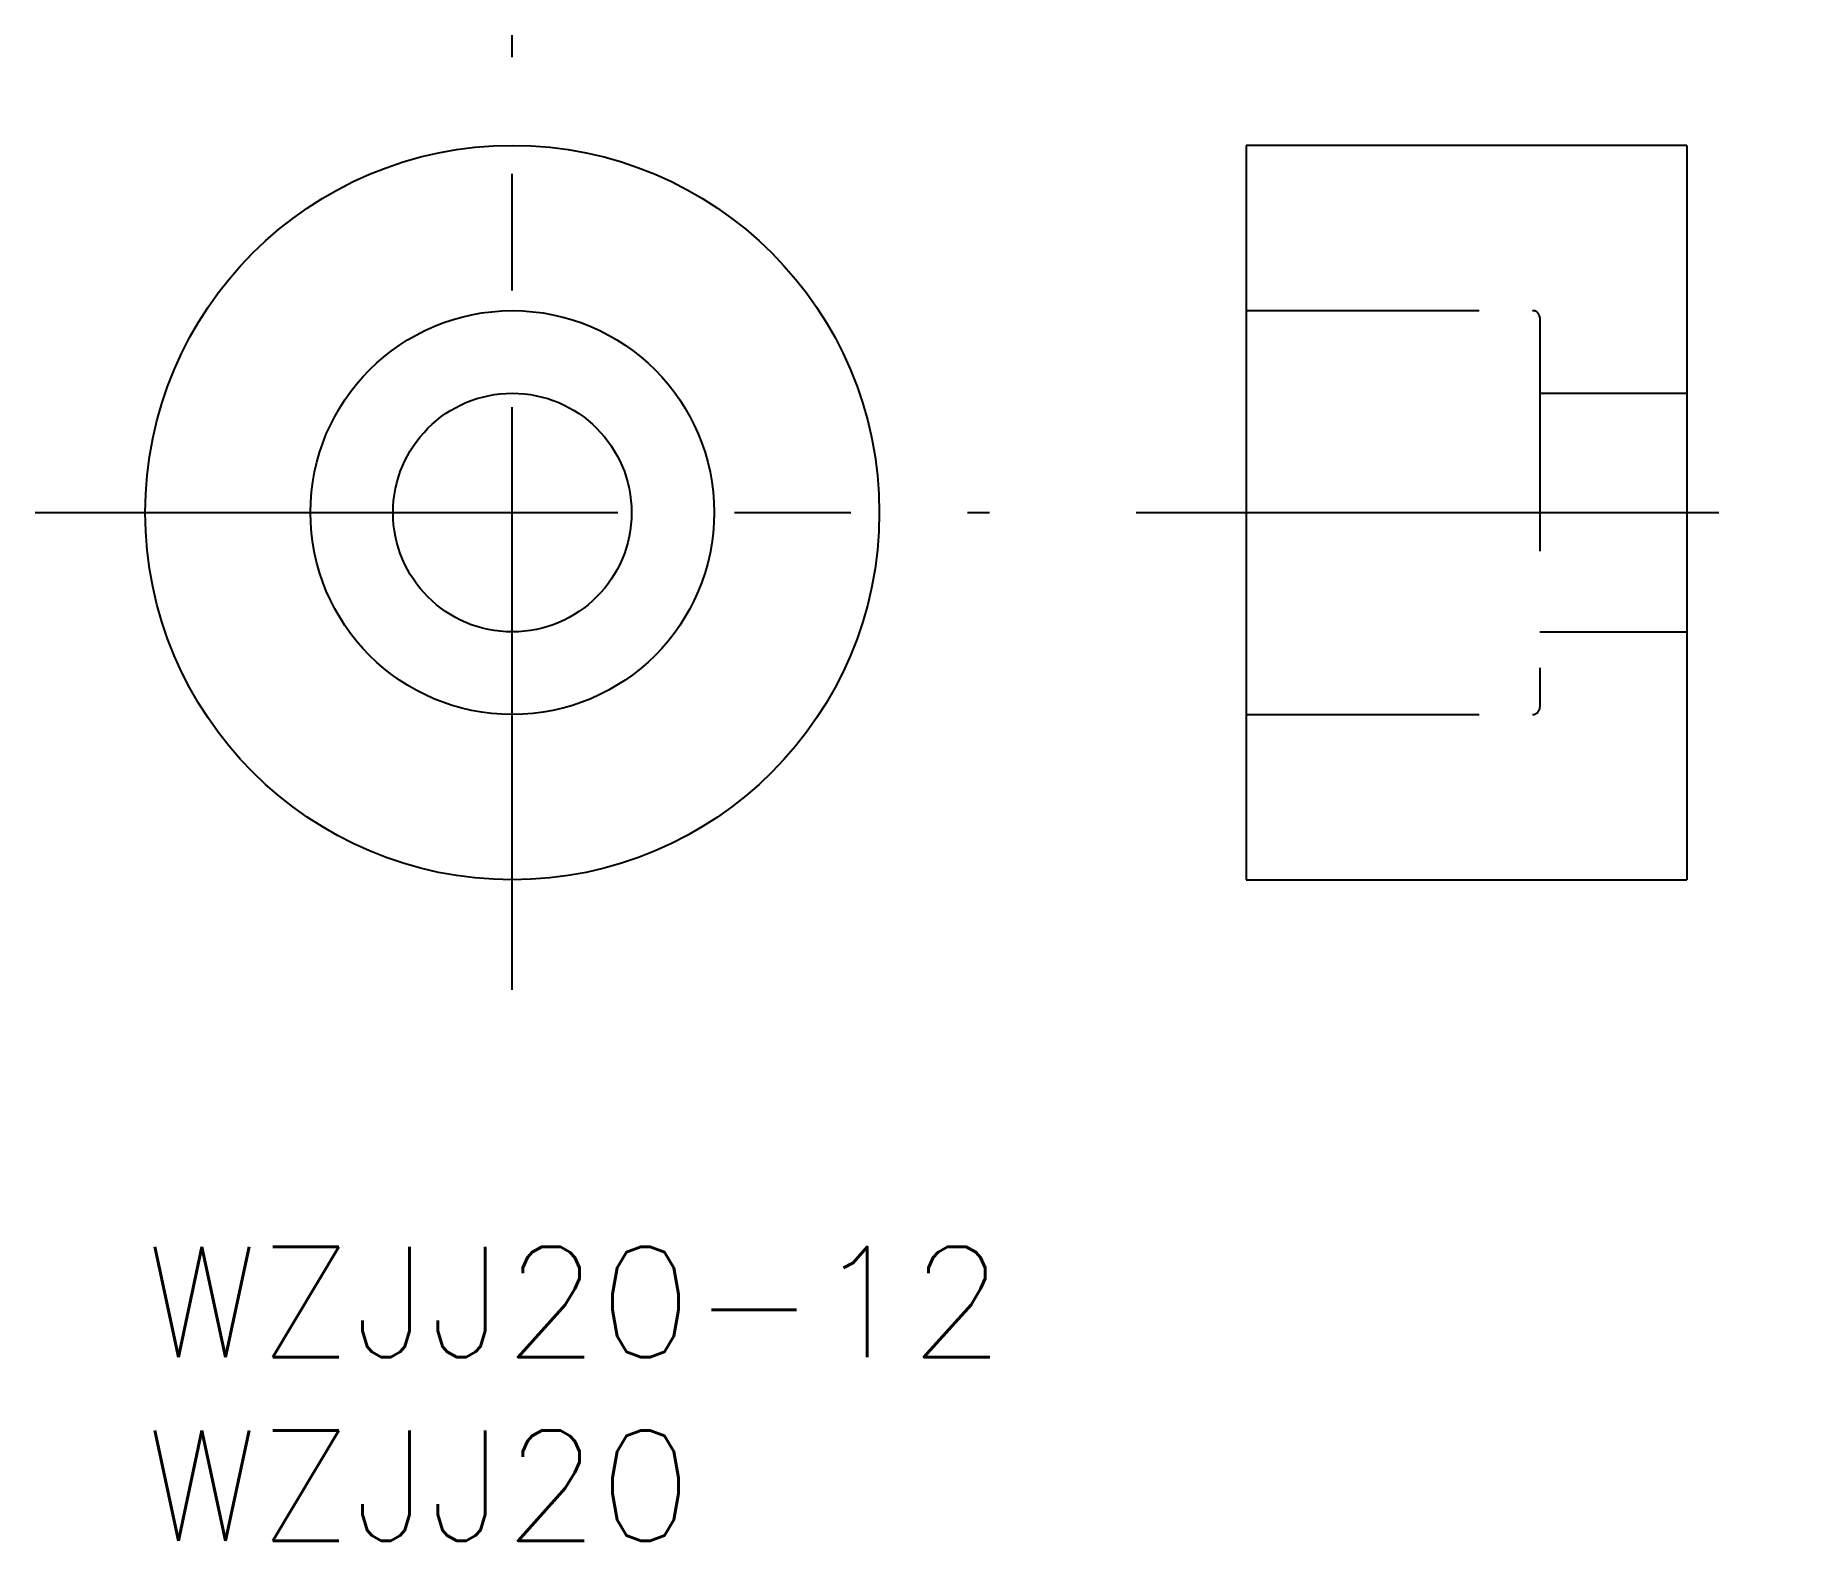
# Model space of a CAD drawing. Extents: x -3 to 45, y -8 to 33.
import ezdxf

# ---------------------------------------------------------------- set-up
doc = ezdxf.new("R2010")
doc.units = 0
doc.header["$LTSCALE"] = 0.5
doc.linetypes.add('CENTER', pattern=[50.8, 31.75, -6.35, 6.35, -6.35])
doc.linetypes.add('DASHED', pattern=[19.05, 12.7, -6.35])
for name, color, linetype in [('MSM_CENTER', 1, 'CENTER'), ('MSM_CONTINUOUS', 7, 'CONTINUOUS'), ('MSM_DASHED', 4, 'DASHED'), ('MSM_PART_NUMBER', 7, 'CONTINUOUS')]:
    doc.layers.add(name, color=color, linetype=linetype)
doc.styles.get("Standard").update_dxf_attribs({"font": 'txt.shx', "height": 1, "bigfont": 'bigfont.shx'})

# ---------------------------------------------------------------- blocks, each defined once
blk = doc.blocks.new('*U3')
at = {"layer": 'MSM_PART_NUMBER'}
blk.add_text('WZJJ20-12', height=3, dxfattribs=at).set_placement((0, -3))
blk = doc.blocks.new('*U4')
at = {"layer": 'MSM_PART_NUMBER'}
blk.add_text('WZJJ20', height=3, dxfattribs=at).set_placement((0, -8))

msp = doc.modelspace()

# ---------------------------------------------------------------- linework, layer by layer
at = {"layer": 'MSM_CENTER'}
for p, q in [((10, 7), (10, 33)), ((-3, 20), (23, 20)), ((27, 20), (45, 20))]:
    msp.add_line(p, q, dxfattribs=at)
at = {"layer": 'MSM_CONTINUOUS'}
for p, q in [((42, 30), (30, 30)), ((30, 30), (30, 10)), ((42, 30), (42, 10)), ((30, 10), (42, 10))]:
    msp.add_line(p, q, dxfattribs=at)
for radius in [10, 5.5, 3.25]:
    msp.add_circle((10, 20), radius, dxfattribs=at)
at = {"layer": 'MSM_DASHED'}
for p, q in [((30, 25.5), (37.8, 25.5)), ((38, 25.3), (38, 14.7)), ((38, 23.25), (42, 23.25)), ((38, 16.75), (42, 16.75)), ((30, 14.5), (37.8, 14.5))]:
    msp.add_line(p, q, dxfattribs=at)
for centre, start, end in [((37.8, 25.3), 0, 90), ((37.8, 14.7), 270, 0)]:
    msp.add_arc(centre, 0.2, start, end, dxfattribs=at)

# ---------------------------------------------------------------- block references
at = {"layer": 'MSM_CONTINUOUS'}
for name in ['*U3', '*U4']:
    msp.add_blockref(name, (0, 0), dxfattribs=at)

doc.saveas('drawing.dxf')
